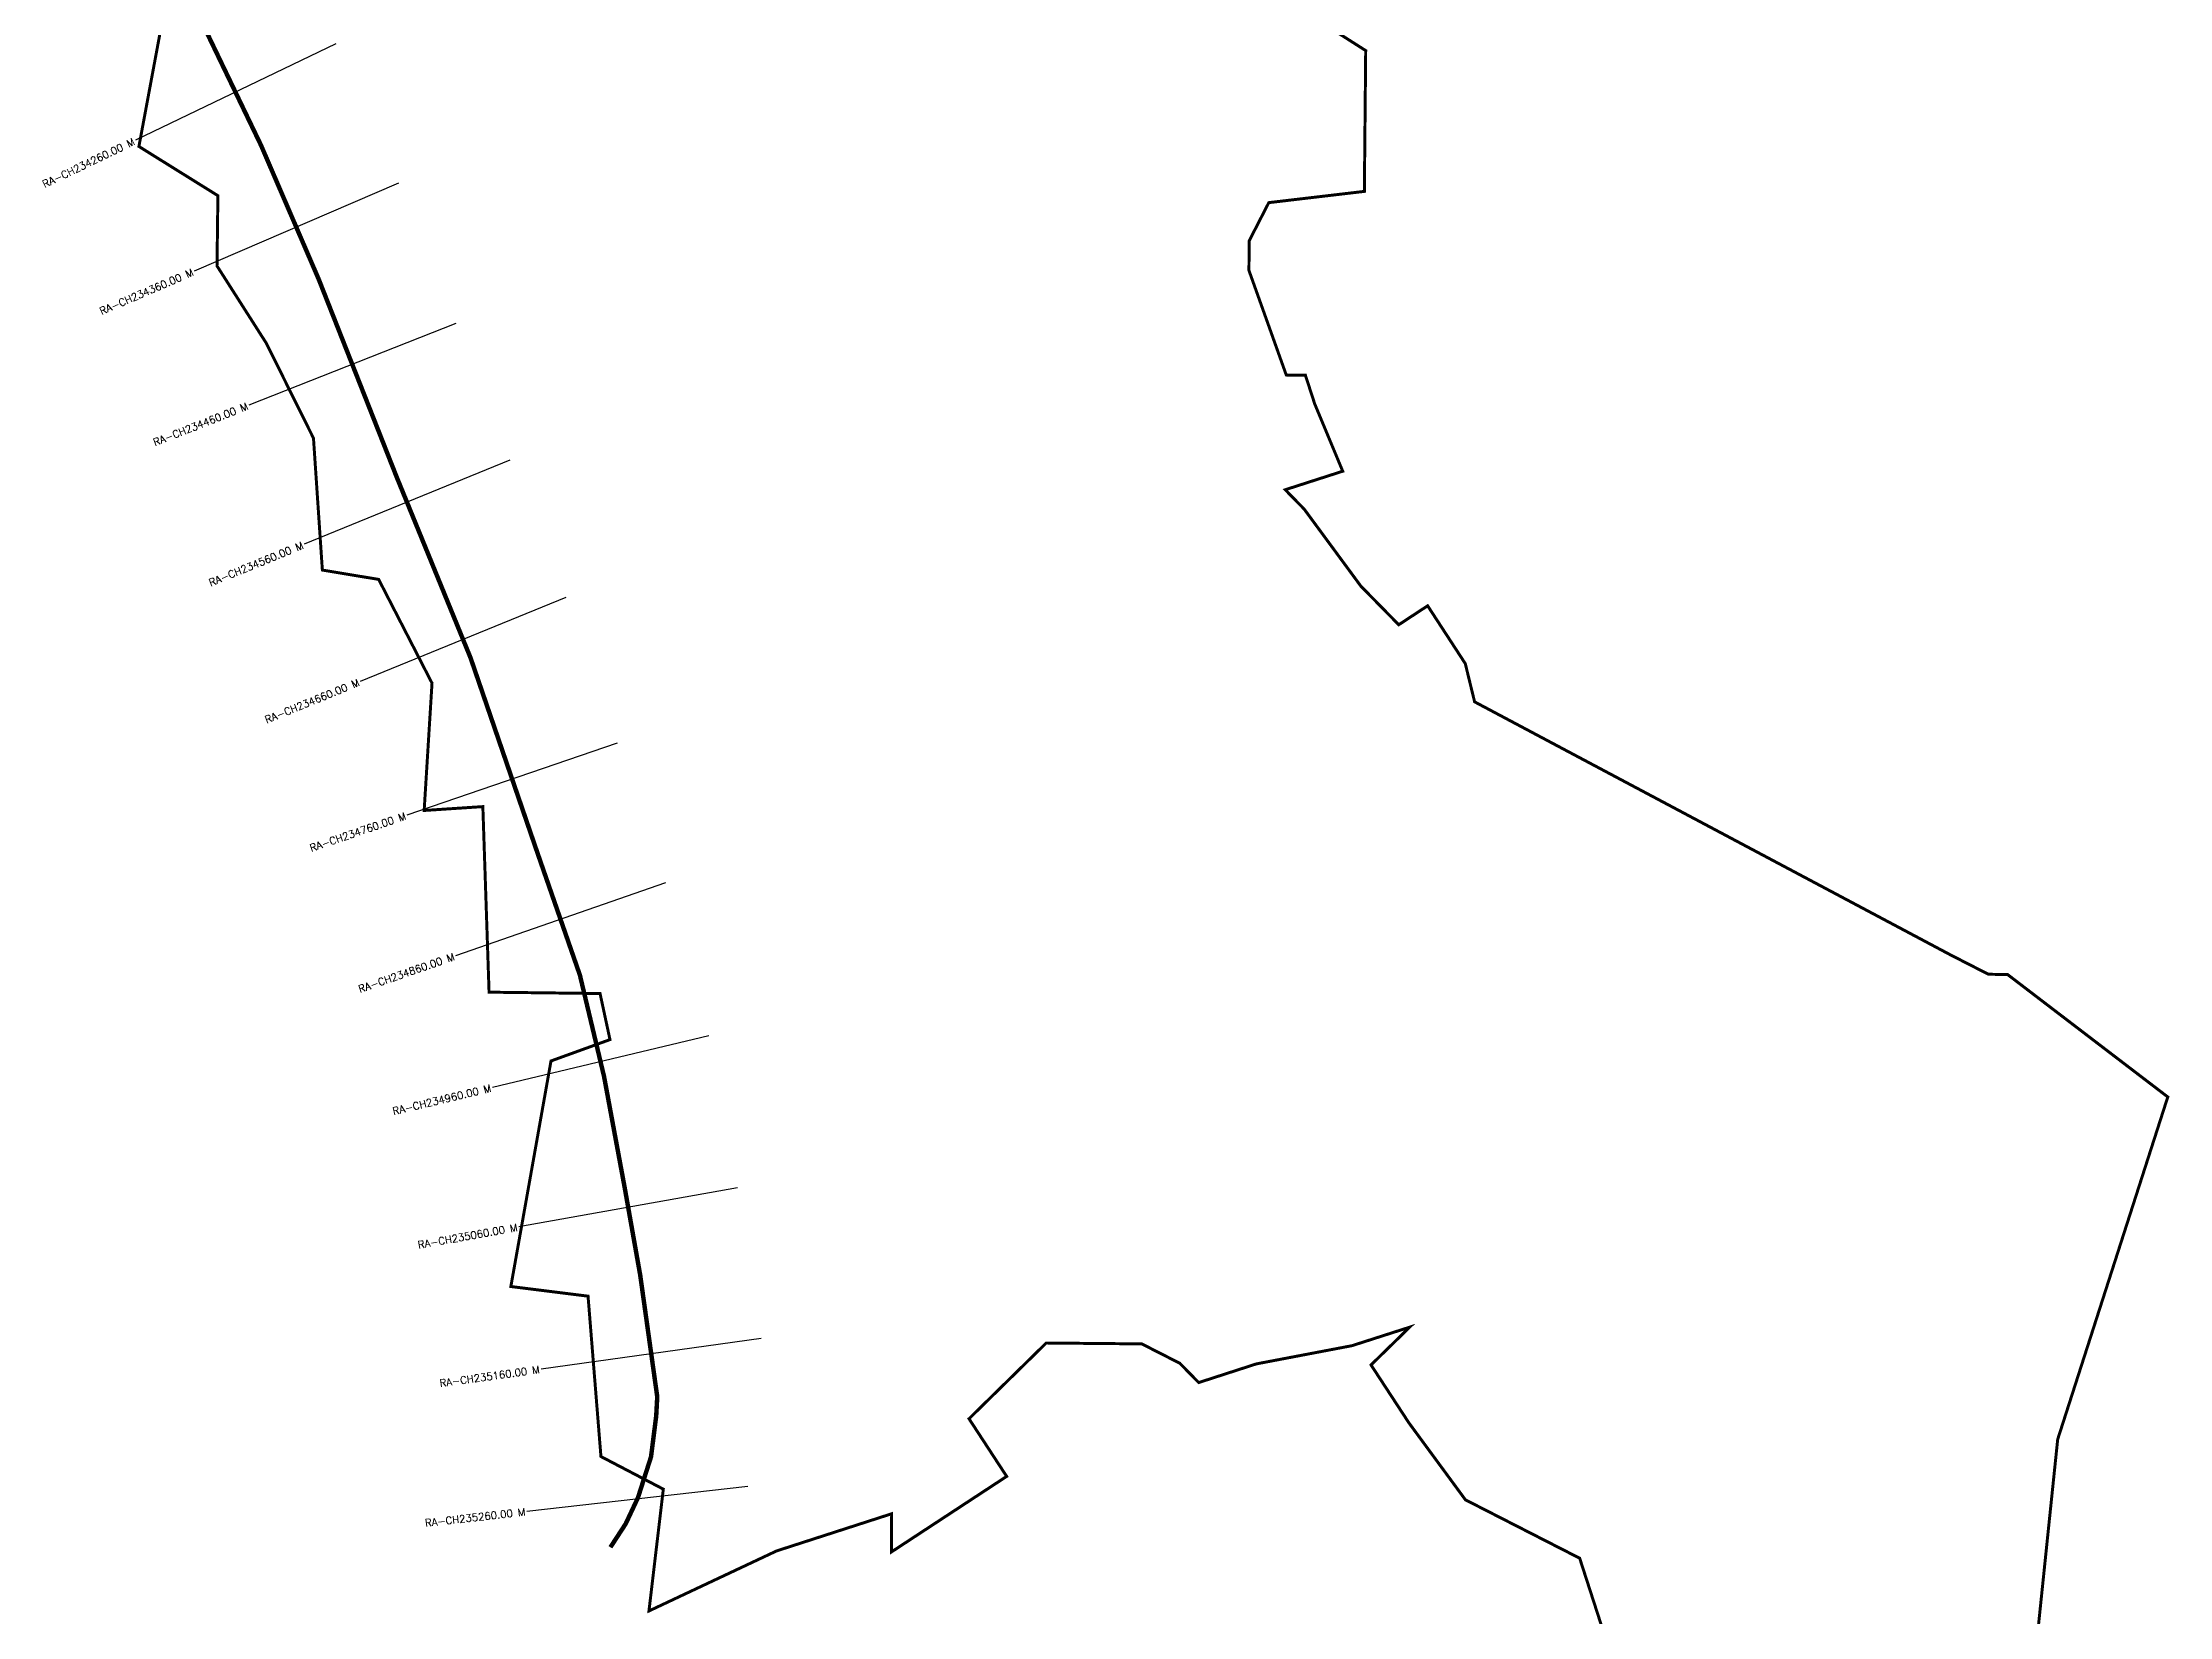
# Model space of a CAD drawing. Header units: metres. Extents: x 279576 to 282211, y 2049960 to 2054480.
# Drawn here: x 280493 to 281929, y 2051994 to 2053056 of the extents above; entities that cross this region are included whole.
import ezdxf
from ezdxf.enums import TextEntityAlignment as Align

# ---------------------------------------------------------------- set-up
doc = ezdxf.new("R2010")
doc.units = ezdxf.units.M
doc.header["$MEASUREMENT"] = 0
for name, color, linetype in [('CS', 134, 'Continuous'), ('CSMark', 6, 'Continuous'), ('NATURALLY PROTECTED', 3, 'Continuous'), ('VILLAGE BOUNDRY', 10, 'Continuous')]:
    doc.layers.add(name, color=color, linetype=linetype)
doc.styles.get("Standard").update_dxf_attribs({"font": 'simplex.shx'})

msp = doc.modelspace()

# ---------------------------------------------------------------- linework, layer by layer
at = {"layer": 'CS'}
for p, q in [((280691, 2053055.3), (280555.8, 2052990.3)), ((280733.3, 2052961.3), (280595.5, 2052902)), ((280772, 2052866.6), (280632.4, 2052811.5)), ((280808.5, 2052774.5), (280669.7, 2052717.7)), ((280846.4, 2052681.9), (280707.5, 2052625.2)), ((280881, 2052583.5), (280739.1, 2052534.9)), ((280913.5, 2052489.3), (280771.9, 2052440.1)), ((280942.7, 2052386), (280796.8, 2052351.1)), ((280962.2, 2052283.5), (280814.5, 2052257.1)), ((280978.2, 2052181.9), (280829.7, 2052161.2)), ((280969.1, 2052082), (280820, 2052065.1))]:
    msp.add_line(p, q, dxfattribs=at)
at = {"layer": 'NATURALLY PROTECTED', "const_width": 3, "flags": 128}
msp.add_lwpolyline([(280603.9, 2053063.2), (280640.6, 2052986.9), (280679.5, 2052896.6), (280732.1, 2052763.2), (280782, 2052641.1), (280826.9, 2052510.2), (280855.8, 2052427), (280872.1, 2052358.6), (280886.1, 2052283.2), (280896.5, 2052224.6), (280908, 2052142.5), (280907.3, 2052129.6), (280903.8, 2052102), (280895, 2052074.5), (280886.7, 2052056.8), (280876.4, 2052041)], dxfattribs=at)
at = {"layer": 'VILLAGE BOUNDRY', "color": 6, "const_width": 2}
for points in [[(280574.7, 2053074.7), (280558.2, 2052986.1), (280611.5, 2052952.9), (280610.9, 2052905.5), (280644.2, 2052853.3), (280676, 2052789.3), (280682, 2052700.3), (280720, 2052694), (280756, 2052624), (280750.7, 2052538.1), (280790.3, 2052540.7), (280794.5, 2052415.5), (280869.4, 2052414.6), (280876.1, 2052383.5), (280836.3, 2052369.1), (280809.2, 2052216.9), (280861.3, 2052210.4), (280870, 2052102.2), (280912.1, 2052080.2), (280902.4, 2051998), (280988.5, 2052038.5), (281066.2, 2052063.6), (281066, 2052037.8), (281143.8, 2052088.8), (281118.4, 2052127.7), (281170.5, 2052178.8), (281235, 2052178.2), (281260.7, 2052165.1), (281273.4, 2052152.1), (281312.3, 2052164.7), (281376.9, 2052177), (281415.8, 2052189.5), (281389.7, 2052164), (281415.2, 2052125), (281453.4, 2052073), (281530.5, 2052033.6), (281555.6, 2051956)], [(281837.2, 2051960), (281853.1, 2052113.8), (281927.4, 2052344.8), (281868.5, 2052389.8), (281819.3, 2052427.4), (281806.3, 2052427.6), (281780.7, 2052440.7), (281459.6, 2052611.4), (281453.3, 2052637.2), (281427.9, 2052676.2), (281408.4, 2052663.4), (281382.8, 2052689.5), (281344.6, 2052741.4), (281331.8, 2052754.5), (281370.6, 2052767), (281351.7, 2052812.4), (281345.4, 2052831.8), (281332.5, 2052831.9), (281307.3, 2052902.5), (281307.5, 2052922.5), (281320.7, 2052948.2), (281385.2, 2052955.8), (281386.1, 2053050.8), (281359.7, 2053067.6)]]:
    msp.add_lwpolyline(points, dxfattribs=at)

# ---------------------------------------------------------------- texts
at = {"layer": 'CSMark'}
for s, rotation, p in [('RA-CH234260.00 M', 25.6848, (280554.9, 2052989.8)), ('RA-CH234360.00 M', 23.2979, (280594.6, 2052901.6)), ('RA-CH234460.00 M', 21.5245, (280631.5, 2052811.2)), ('RA-CH234560.00 M', 22.237, (280668.8, 2052717.3)), ('RA-CH234660.00 M', 22.237, (280706.6, 2052624.8)), ('RA-CH234760.00 M', 18.9081, (280738.2, 2052534.6)), ('RA-CH234860.00 M', 19.1612, (280770.9, 2052439.7)), ('RA-CH234960.00 M', 13.4337, (280795.8, 2052350.9)), ('RA-CH235060.00 M', 10.1501, (280813.6, 2052256.9)), ('RA-CH235160.00 M', 7.933, (280828.7, 2052161)), ('RA-CH235260.00 M', 6.454, (280819, 2052065))]:
    msp.add_text(s, height=5, rotation=rotation, dxfattribs=at).set_placement(p, align=Align.MIDDLE_RIGHT)

doc.saveas('drawing.dxf')
